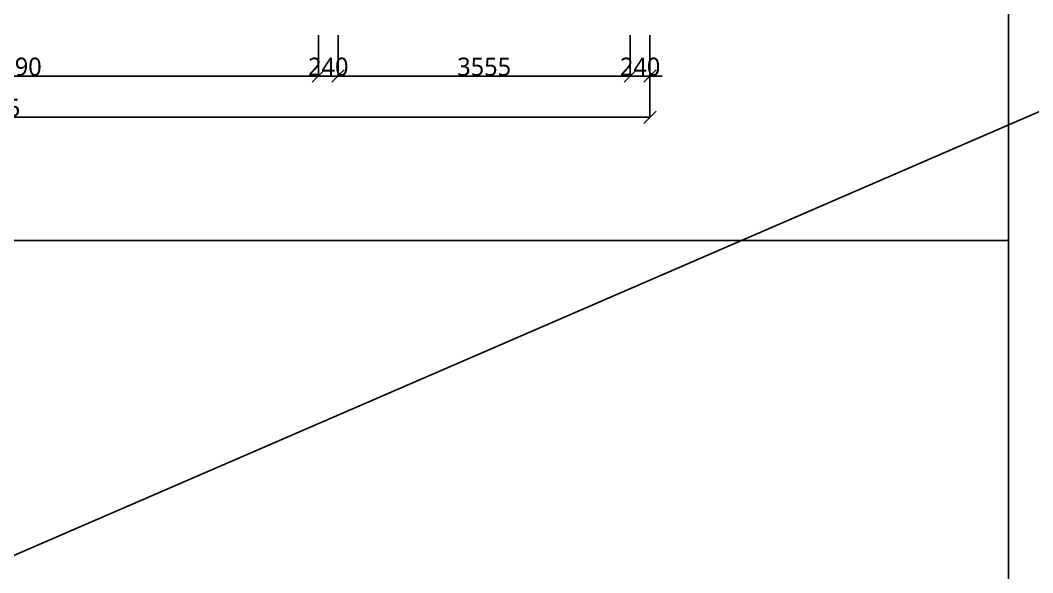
# Model space of a CAD drawing. Header units: millimetres. Extents: x -18923 to 87021, y -73077 to -1985.
# Drawn here: x 22023 to 34344, y -55599 to -48870 of the extents above; entities that cross this region are included whole.
import ezdxf

# ---------------------------------------------------------------- set-up
doc = ezdxf.new("R2010")
doc.units = ezdxf.units.MM
doc.header["$LTSCALE"] = 10
doc.layers.get('Defpoints').update_dxf_attribs({"color": 250})
doc.layers.add('0文字-标注', color=7, linetype='Continuous')
doc.layers.add('1结构-楼梯-梯步', color=49, linetype='Continuous')
doc.styles.add('dim_font', font='SIMPLEX.shx', dxfattribs={"width": 0.8})
doc.styles.add('图框－雅黑', font='')
doc.styles.get('图框－雅黑').set_extended_font_data('Microsoft YaHei')
doc.dimstyles.new('1-30', dxfattribs={"dimtxt": 150, "dimasz": 4, "dimexe": 1.5, "dimexo": 0, "dimgap": 0.6, "dimtad": 1, "dimdec": 0, "dimlfac": 30, "dimdsep": 46, "dimtxsty": 'dim_font', "dimblk": 'DOTSMALL', "dimcen": 4, "dimdle": 1.5, "dimclrd": 123, "dimclre": 123, "dimclrt": 256, "dimadec": 0, "dimazin": 0, "dimtfac": 1, "dimtdec": 0, "dimtix": 1, "dimtmove": 2, "dimatfit": 3, "dimldrblk": 'DOTSMALL', "dimfxl": 1.5, "dimarcsym": 0})

# ---------------------------------------------------------------- blocks, each defined once
blk = doc.blocks.new('_OBLIQUE')
at = {"color": 0, "linetype": 'ByBlock'}
blk.add_line((-0.5, -0.5), (0.5, 0.5), dxfattribs=at)
blk = doc.blocks.new('*D94')
at = {"layer": '0文字-标注', "color": 8, "lineweight": -2, "transparency": 16777216}
for p, q in [((18261, -49051), (18261, -49552)), ((25651, -49051), (25651, -49552)), ((18259, -49551), (25652, -49551))]:
    blk.add_line(p, q, dxfattribs=at)
at = {"layer": 'Defpoints', "color": 0, "transparency": 16777216}
for p in [(18261, -49051), (25651, -49051), (25651, -49551)]:
    blk.add_point(p, dxfattribs=at)
at = {"layer": '0文字-标注', "color": 8, "lineweight": -2, "transparency": 16777216, "xscale": 150, "yscale": 150, "zscale": 150, "rotation": 180}
blk.add_blockref('_OBLIQUE', (18261, -49551), dxfattribs=at)
at = {"layer": '0文字-标注', "color": 8, "lineweight": -2, "transparency": 16777216, "xscale": 150, "yscale": 150, "zscale": 150}
blk.add_blockref('_OBLIQUE', (25651, -49551), dxfattribs=at)
at = {"layer": '0文字-标注', "color": 255, "transparency": 16777216, "insert": (21956, -49437), "char_height": 220, "attachment_point": 5, "style": '图框－雅黑'}
blk.add_mtext('7390', dxfattribs=at)
blk = doc.blocks.new('_DotSmall')
at = {"color": 0, "linetype": 'ByBlock', "const_width": 0.5}
blk.add_lwpolyline([(-0.0625, 0, 1), (0.0625, 0, 1)], format="xyb", close=True, dxfattribs=at)
blk = doc.blocks.new('*D95')
at = {"layer": '0文字-标注', "color": 8, "lineweight": -2, "transparency": 16777216}
for p, q in [((25891, -49051), (25891, -49552)), ((29446, -49051), (29446, -49552)), ((25889, -49551), (29447, -49551))]:
    blk.add_line(p, q, dxfattribs=at)
at = {"layer": 'Defpoints', "color": 0, "transparency": 16777216}
for p in [(25891, -49051), (29446, -49051), (29446, -49551)]:
    blk.add_point(p, dxfattribs=at)
at = {"layer": '0文字-标注', "color": 8, "lineweight": -2, "transparency": 16777216, "xscale": 150, "yscale": 150, "zscale": 150, "rotation": 180}
blk.add_blockref('_OBLIQUE', (25891, -49551), dxfattribs=at)
at = {"layer": '0文字-标注', "color": 8, "lineweight": -2, "transparency": 16777216, "xscale": 150, "yscale": 150, "zscale": 150}
blk.add_blockref('_OBLIQUE', (29446, -49551), dxfattribs=at)
at = {"layer": '0文字-标注', "color": 255, "transparency": 16777216, "insert": (27668, -49437), "char_height": 220, "attachment_point": 5, "style": '图框－雅黑'}
blk.add_mtext('3555', dxfattribs=at)
blk = doc.blocks.new('*D96')
at = {"layer": '0文字-标注', "color": 8, "lineweight": -2, "transparency": 16777216}
for p, q in [((13542, -49051), (13542, -50052)), ((29686, -49051), (29686, -50052)), ((29687, -50051), (13540, -50051))]:
    blk.add_line(p, q, dxfattribs=at)
at = {"layer": 'Defpoints', "color": 0, "transparency": 16777216}
for p in [(13542, -49051), (29686, -49051), (13542, -50051)]:
    blk.add_point(p, dxfattribs=at)
at = {"layer": '0文字-标注', "color": 8, "lineweight": -2, "transparency": 16777216, "xscale": 150, "yscale": 150, "zscale": 150, "rotation": 180}
blk.add_blockref('_OBLIQUE', (13542, -50051), dxfattribs=at)
at = {"layer": '0文字-标注', "color": 8, "lineweight": -2, "transparency": 16777216, "xscale": 150, "yscale": 150, "zscale": 150}
blk.add_blockref('_OBLIQUE', (29686, -50051), dxfattribs=at)
at = {"layer": '0文字-标注', "color": 255, "transparency": 16777216, "insert": (21614, -49936), "char_height": 220, "attachment_point": 5, "style": '图框－雅黑'}
blk.add_mtext('16145', dxfattribs=at)
blk = doc.blocks.new('*D122')
at = {"layer": '0文字-标注', "color": 8, "lineweight": -2, "transparency": 16777216}
for p, q in [((25651, -49051), (25651, -49552)), ((25891, -49051), (25891, -49552)), ((25651, -49551), (25501, -49551)), ((25651, -49551), (25891, -49551)), ((25891, -49551), (26041, -49551))]:
    blk.add_line(p, q, dxfattribs=at)
at = {"layer": 'Defpoints', "color": 0, "transparency": 16777216}
for p in [(25651, -49051), (25891, -49051), (25891, -49551)]:
    blk.add_point(p, dxfattribs=at)
at = {"layer": '0文字-标注', "color": 8, "lineweight": -2, "transparency": 16777216, "xscale": 150, "yscale": 150, "zscale": 150}
blk.add_blockref('_OBLIQUE', (25651, -49551), dxfattribs=at)
at = {"layer": '0文字-标注', "color": 8, "lineweight": -2, "transparency": 16777216, "xscale": 150, "yscale": 150, "zscale": 150, "rotation": 180}
blk.add_blockref('_OBLIQUE', (25891, -49551), dxfattribs=at)
at = {"layer": '0文字-标注', "color": 255, "transparency": 16777216, "insert": (25771, -49437), "char_height": 220, "attachment_point": 5, "style": '图框－雅黑'}
blk.add_mtext('240', dxfattribs=at)
blk = doc.blocks.new('*D123')
at = {"layer": '0文字-标注', "color": 8, "lineweight": -2, "transparency": 16777216}
for p, q in [((29446, -49051), (29446, -49552)), ((29686, -49051), (29686, -49552)), ((29446, -49551), (29296, -49551)), ((29446, -49551), (29686, -49551)), ((29686, -49551), (29836, -49551))]:
    blk.add_line(p, q, dxfattribs=at)
at = {"layer": 'Defpoints', "color": 0, "transparency": 16777216}
for p in [(29446, -49051), (29686, -49051), (29686, -49551)]:
    blk.add_point(p, dxfattribs=at)
at = {"layer": '0文字-标注', "color": 8, "lineweight": -2, "transparency": 16777216, "xscale": 150, "yscale": 150, "zscale": 150}
blk.add_blockref('_OBLIQUE', (29446, -49551), dxfattribs=at)
at = {"layer": '0文字-标注', "color": 8, "lineweight": -2, "transparency": 16777216, "xscale": 150, "yscale": 150, "zscale": 150, "rotation": 180}
blk.add_blockref('_OBLIQUE', (29686, -49551), dxfattribs=at)
at = {"layer": '0文字-标注', "color": 255, "transparency": 16777216, "insert": (29566, -49437), "char_height": 220, "attachment_point": 5, "style": '图框－雅黑'}
blk.add_mtext('240', dxfattribs=at)

msp = doc.modelspace()

# ---------------------------------------------------------------- linework, layer by layer
at = {"layer": '1结构-楼梯-梯步'}
msp.add_line((60534.7, -38680.5), (-18923.3, -73076.9), dxfattribs=at)
at = {"layer": 'Defpoints', "color": 1}
for points in [[(7562.7, -38680.5), (34048.7, -38680.5), (34048.7, -51551.2), (7562.7, -51551.2)], [(34048.7, -51551.2), (7562.7, -51551.2), (7562.7, -55878.7), (34048.7, -55878.7)]]:
    msp.add_lwpolyline(points, close=True, dxfattribs=at)

# ---------------------------------------------------------------- dimensions: what is measured, and where the dimension line sits
at = {"layer": '0文字-标注'}
for base, p1, p2, picture, middle in [((13541.7, -50051.2), (29685.7, -49051.2), (13541.7, -49051.2), '*D96', (21613.7, -49936.3)), ((25650.7, -49551.2), (18260.7, -49051.2), (25650.7, -49051.2), '*D94', (21955.7, -49436.9)), ((25890.7, -49551.2), (25650.7, -49051.2), (25890.7, -49051.2), '*D122', (25770.7, -49436.9)), ((29445.7, -49551.2), (25890.7, -49051.2), (29445.7, -49051.2), '*D95', (27668.2, -49436.8)), ((29685.7, -49551.2), (29445.7, -49051.2), (29685.7, -49051.2), '*D123', (29565.7, -49436.9))]:
    dim = msp.add_linear_dim(base=base, p1=p1, p2=p2, dimstyle='1-30', override={"dimtxt": 220, "dimasz": 150, "dimexe": 1, "dimlfac": 1, "dimrnd": 5, "dimtxsty": '图框－雅黑', "dimblk1": 'OBLIQUE', "dimblk2": 'OBLIQUE', "dimsah": 1, "dimclrd": 8, "dimclre": 8, "dimclrt": 255}, dxfattribs=at)
    dim.commit()
    dim.dimension.update_dxf_attribs({"geometry": picture, "text_midpoint": middle})

doc.saveas('drawing.dxf')
